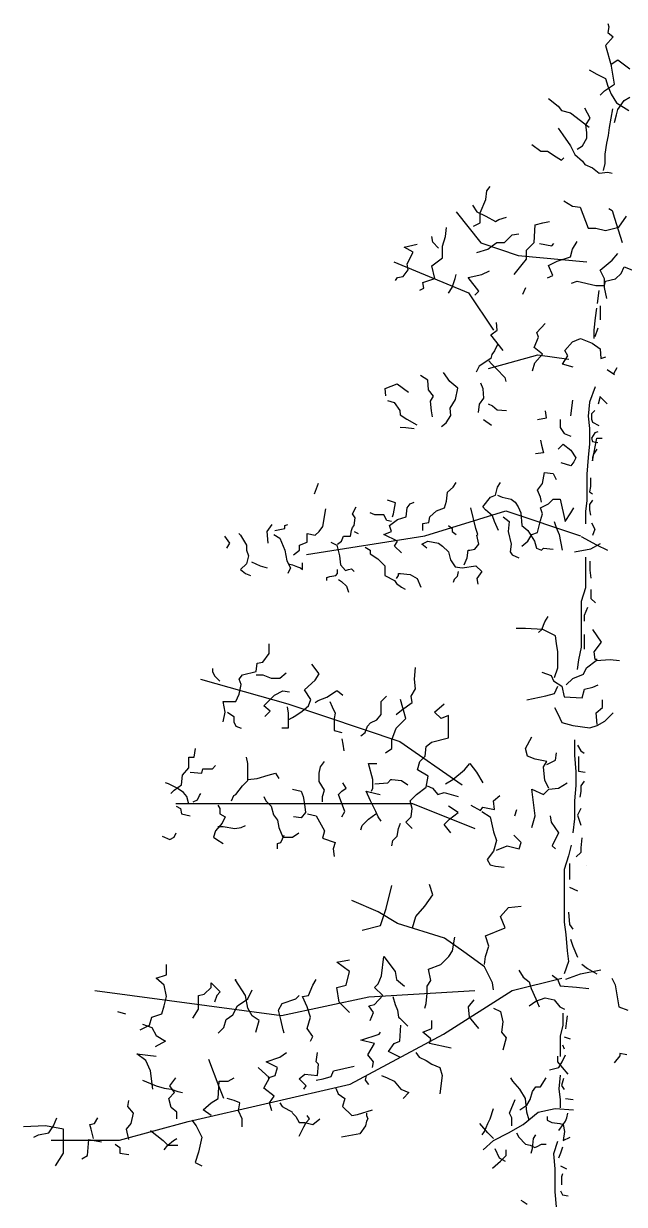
# Model space of a CAD drawing. Extents: x -1.49 to 2.26, y 0 to 6.92.
# Drawn here: x -1.371 to 0.357, y 3.519 to 6.918 of the extents above; entities that cross this region are included whole.
import ezdxf

# ---------------------------------------------------------------- set-up
doc = ezdxf.new("R2010")
doc.units = 0
doc.header["$MEASUREMENT"] = 0

msp = doc.modelspace()

# ---------------------------------------------------------------- linework, layer by layer
for p, q in [((0.3096, 6.9179), (0.3128, 6.9084)), ((0.3128, 6.9084), (0.3096, 6.8926)), ((0.3254, 6.8799), (0.3033, 6.8546)), ((0.3096, 6.8926), (0.3254, 6.8799)), ((0.3033, 6.8546), (0.3191, 6.7976)), ((0.3191, 6.8008), (0.3381, 6.8134)), ((0.3286, 6.7438), (0.3191, 6.8008)), ((0.3381, 6.8134), (0.3729, 6.7881)), ((0.2558, 6.7849), (0.278, 6.7723)), ((0.278, 6.7723), (0.3033, 6.7596)), ((0.3001, 6.7248), (0.3286, 6.7438)), ((0.3033, 6.7596), (0.3096, 6.7374)), ((0.3096, 6.7374), (0.3191, 6.7153)), ((0.1387, 6.7026), (0.1672, 6.6804)), ((0.2875, 6.7121), (0.3001, 6.7248)), ((0.3191, 6.7153), (0.3349, 6.6899)), ((0.3571, 6.6963), (0.3729, 6.7058)), ((0.1672, 6.6804), (0.1767, 6.6678)), ((0.1767, 6.6678), (0.202, 6.6614)), ((0.259, 6.6456), (0.2432, 6.6741)), ((0.3234, 6.6728), (0.3184, 6.6457)), ((0.3349, 6.6899), (0.3697, 6.6678)), ((0.3349, 6.6551), (0.3381, 6.6709)), ((0.3381, 6.6709), (0.3571, 6.6963)), ((0.202, 6.6614), (0.2558, 6.6202)), ((0.2463, 6.6266), (0.259, 6.6456)), ((0.3184, 6.6457), (0.3135, 6.6185)), ((0.3286, 6.6329), (0.3349, 6.6551)), ((0.1672, 6.6171), (0.1799, 6.5981)), ((0.1799, 6.5981), (0.202, 6.5664)), ((0.2495, 6.6044), (0.2463, 6.6266)), ((0.2495, 6.5886), (0.2495, 6.6044)), ((0.311, 6.5963), (0.3061, 6.5741)), ((0.3135, 6.6185), (0.311, 6.5963)), ((0.0913, 6.5696), (0.1166, 6.5506)), ((0.202, 6.5664), (0.2147, 6.5411)), ((0.221, 6.5569), (0.2368, 6.5664)), ((0.2368, 6.5664), (0.2495, 6.5886)), ((0.3061, 6.5741), (0.3012, 6.542)), ((0.1166, 6.5506), (0.1356, 6.5506)), ((0.1356, 6.5506), (0.1609, 6.5347)), ((0.1609, 6.5347), (0.1767, 6.5252)), ((0.1767, 6.5252), (0.183, 6.5316)), ((0.2147, 6.5411), (0.2368, 6.5221)), ((0.3012, 6.542), (0.3012, 6.5148)), ((0.2368, 6.5221), (0.2432, 6.5126)), ((0.2432, 6.5126), (0.2653, 6.5031)), ((0.2653, 6.5031), (0.2843, 6.4872)), ((0.3012, 6.5148), (0.2962, 6.495)), ((0.2843, 6.4872), (0.3096, 6.4904)), ((0.3096, 6.4904), (0.3223, 6.4872)), ((-0.0417, 6.4112), (-0.0385, 6.4366)), ((-0.0385, 6.4366), (-0.029, 6.4492)), ((-0.0796, 6.3954), (-0.067, 6.3764)), ((-0.0575, 6.3732), (-0.0417, 6.4112)), ((0.183, 6.4081), (0.2083, 6.3922)), ((0.2083, 6.3922), (0.2305, 6.3891)), ((-0.1272, 6.3761), (-0.0555, 6.2864)), ((-0.067, 6.3764), (-0.0417, 6.3637)), ((-0.0575, 6.3447), (-0.0575, 6.3732)), ((-0.0417, 6.3637), (-0.0132, 6.3479)), ((-0.0037, 6.3542), (0.0185, 6.3606)), ((0.2305, 6.3891), (0.2527, 6.3289)), ((0.3128, 6.3859), (0.3223, 6.3796)), ((0.3223, 6.3796), (0.3286, 6.3574)), ((0.3286, 6.3574), (0.3508, 6.2877)), ((0.3413, 6.3321), (0.3634, 6.3637)), ((-0.1575, 6.3055), (-0.1547, 6.3309)), ((-0.0765, 6.3352), (-0.0575, 6.3447)), ((-0.0132, 6.3479), (-0.0037, 6.3542)), ((0.0976, 6.2877), (0.1007, 6.3384)), ((0.1007, 6.3384), (0.1229, 6.3447)), ((0.1229, 6.3447), (0.1419, 6.3479)), ((0.2527, 6.3289), (0.2748, 6.3289)), ((0.2748, 6.3289), (0.3033, 6.3226)), ((0.3033, 6.3226), (0.3413, 6.3321)), ((-0.1942, 6.2885), (-0.197, 6.3055)), ((-0.166, 6.2772), (-0.1575, 6.3055)), ((0.0121, 6.2877), (0.0216, 6.2972)), ((0.0216, 6.2972), (0.0343, 6.3099)), ((0.0343, 6.3099), (0.0533, 6.3131)), ((0.2083, 6.2687), (0.221, 6.2909)), ((-0.2759, 6.2744), (-0.2393, 6.2829)), ((-0.2506, 6.2603), (-0.2759, 6.2744)), ((-0.2675, 6.2264), (-0.2506, 6.2603)), ((-0.1772, 6.2716), (-0.1942, 6.2885)), ((-0.166, 6.2434), (-0.166, 6.2772)), ((-0.067, 6.2592), (-0.0353, 6.2687)), ((-0.0555, 6.2864), (0.0521, 6.2506)), ((-0.0353, 6.2687), (-0.0227, 6.2782)), ((-0.0227, 6.2782), (-0.01, 6.2877)), ((-0.01, 6.2877), (0.0121, 6.2877)), ((0.0754, 6.2655), (0.0976, 6.2877)), ((0.0754, 6.2402), (0.0754, 6.2655)), ((0.1134, 6.2845), (0.1482, 6.2782)), ((0.1482, 6.2782), (0.1545, 6.2845)), ((0.202, 6.2465), (0.2083, 6.2687)), ((0.3223, 6.237), (0.3381, 6.256)), ((-0.3064, 6.2326), (-0.0913, 6.143)), ((-0.2647, 6.2095), (-0.2675, 6.2264)), ((-0.197, 6.2208), (-0.166, 6.2434)), ((-0.1885, 6.1841), (-0.197, 6.2208)), ((0.0406, 6.1959), (0.0628, 6.2244)), ((0.0521, 6.2506), (0.2492, 6.2326)), ((0.0628, 6.2244), (0.0754, 6.2402)), ((0.1387, 6.2212), (0.164, 6.2339)), ((0.1514, 6.1927), (0.1387, 6.2212)), ((0.164, 6.2339), (0.202, 6.2465)), ((0.2875, 6.2085), (0.3223, 6.237)), ((-0.3013, 6.1785), (-0.2957, 6.1869)), ((-0.2957, 6.1869), (-0.2788, 6.1898)), ((-0.2788, 6.1898), (-0.2647, 6.2095)), ((-0.1293, 6.1841), (-0.1265, 6.1954)), ((-0.0926, 6.1869), (-0.0532, 6.1954)), ((-0.0616, 6.1474), (-0.0926, 6.1869)), ((-0.0532, 6.1954), (-0.0306, 6.2067)), ((0.1356, 6.1864), (0.1514, 6.1927)), ((0.3001, 6.1832), (0.2875, 6.2085)), ((0.3318, 6.1832), (0.3476, 6.199)), ((0.3476, 6.199), (0.3571, 6.218)), ((0.3571, 6.218), (0.3887, 6.2054)), ((-0.2308, 6.1502), (-0.2195, 6.1559)), ((-0.2224, 6.1728), (-0.1885, 6.1841)), ((-0.2195, 6.1559), (-0.2224, 6.1728)), ((-0.149, 6.1418), (-0.1378, 6.1587)), ((-0.1378, 6.1587), (-0.1293, 6.1841)), ((0.0653, 6.139), (0.0737, 6.1587)), ((0.2052, 6.1705), (0.221, 6.1769)), ((0.221, 6.1769), (0.2748, 6.1642)), ((0.2748, 6.1642), (0.3001, 6.1642)), ((0.3001, 6.1579), (0.3001, 6.1832)), ((0.3001, 6.1642), (0.3033, 6.1769)), ((0.3065, 6.1262), (0.3001, 6.1579)), ((0.3033, 6.1769), (0.3318, 6.1832)), ((-0.0913, 6.143), (-0.0196, 6.0354)), ((-0.0729, 6.1361), (-0.0616, 6.1474)), ((0.2839, 6.1493), (0.279, 6.1123)), ((0.2771, 6.0991), (0.2731, 6.0712)), ((0.2872, 6.1055), (0.2872, 6.084)), ((-0.0084, 6.0357), (-0.0107, 6.0571)), ((0.1056, 6.0285), (0.1296, 6.0549)), ((0.2731, 6.0712), (0.2691, 6.0354)), ((0.2872, 6.084), (0.2872, 6.0655)), ((-0.0267, 6.0222), (-0.0084, 6.0357)), ((0.0083, 5.9772), (-0.0267, 6.0222)), ((0.1101, 6.0149), (0.1056, 6.0285)), ((0.2691, 6.0354), (0.2691, 6.0114)), ((0.2811, 6.0409), (0.2719, 6.0163)), ((-0.0076, 5.9941), (-0.0169, 5.976)), ((0.0976, 5.9852), (0.1101, 6.0149)), ((0.1213, 5.9661), (0.0976, 5.9852)), ((0.1864, 5.9768), (0.2079, 6.0018)), ((0.2079, 6.0018), (0.2314, 6.0118)), ((0.2314, 6.0118), (0.2649, 5.9982)), ((0.2649, 5.9982), (0.2872, 5.9816)), ((-0.0272, 5.954), (-0.0602, 5.9322)), ((-0.034, 5.9252), (0.1086, 5.9641)), ((-0.0239, 5.9655), (-0.0272, 5.954)), ((-0.0169, 5.976), (-0.0239, 5.9655)), ((0.0997, 5.9411), (0.1213, 5.9661)), ((0.1086, 5.9641), (0.1974, 5.9523)), ((0.1795, 5.9373), (0.1947, 5.962)), ((0.1947, 5.962), (0.1864, 5.9768)), ((0.2872, 5.9816), (0.2898, 5.9539)), ((0.2898, 5.9539), (0.3035, 5.9584)), ((-0.0602, 5.9322), (-0.0694, 5.9141)), ((-0.0332, 5.9474), (-0.0252, 5.9389)), ((-0.0252, 5.9389), (-0.0106, 5.9245)), ((-0.0106, 5.9245), (0.0134, 5.8991)), ((0.0933, 5.918), (0.0997, 5.9411)), ((0.2102, 5.9287), (0.1795, 5.9373)), ((0.3078, 5.922), (0.3286, 5.9078)), ((0.3273, 5.9103), (0.3365, 5.9284)), ((-0.2085, 5.891), (-0.2294, 5.9052)), ((-0.2059, 5.8634), (-0.2085, 5.891)), ((-0.1452, 5.8877), (-0.1629, 5.9134)), ((-0.1215, 5.8686), (-0.1452, 5.8877)), ((-0.0495, 5.867), (-0.0553, 5.8832)), ((0.0134, 5.8991), (0.0164, 5.8879)), ((-0.3311, 5.8675), (-0.2964, 5.8805)), ((-0.3288, 5.8461), (-0.3311, 5.8675)), ((-0.2964, 5.8805), (-0.2637, 5.8568)), ((-0.1924, 5.8451), (-0.2059, 5.8634)), ((-0.1288, 5.8355), (-0.1215, 5.8686)), ((-0.0469, 5.8394), (-0.0495, 5.867)), ((0.2731, 5.872), (0.2572, 5.8281)), ((-0.3244, 5.8325), (-0.3052, 5.827)), ((-0.3052, 5.827), (-0.2889, 5.8038)), ((-0.2005, 5.8308), (-0.1924, 5.8451)), ((-0.1979, 5.8031), (-0.2005, 5.8308)), ((-0.144, 5.8107), (-0.1288, 5.8355)), ((-0.0626, 5.7982), (-0.06, 5.8223)), ((-0.06, 5.8223), (-0.0469, 5.8394)), ((-0.0348, 5.8235), (-0.0219, 5.8178)), ((-0.0219, 5.8178), (-0.0087, 5.8058)), ((0.2035, 5.789), (0.2091, 5.8342)), ((0.2572, 5.8281), (0.2532, 5.7883)), ((0.2824, 5.8229), (0.2881, 5.8455)), ((0.2881, 5.8427), (0.3078, 5.8229)), ((-0.2889, 5.8038), (-0.2883, 5.7912)), ((-0.2883, 5.7912), (-0.2688, 5.7795)), ((-0.2688, 5.7795), (-0.2402, 5.7632)), ((-0.1946, 5.7856), (-0.1979, 5.8031)), ((-0.1559, 5.7685), (-0.1417, 5.7894)), ((-0.1417, 5.7894), (-0.144, 5.8107)), ((-0.0087, 5.8058), (0.0179, 5.8046)), ((0.1076, 5.7778), (0.133, 5.7834)), ((0.133, 5.7834), (0.1301, 5.8032)), ((0.2532, 5.7883), (0.2572, 5.7524)), ((0.2719, 5.8041), (0.2627, 5.7948)), ((0.2627, 5.7948), (0.2627, 5.7795)), ((0.2627, 5.7795), (0.2657, 5.7702)), ((-0.2879, 5.7559), (-0.2714, 5.7554)), ((-0.2714, 5.7554), (-0.2473, 5.7527)), ((-0.1692, 5.7577), (-0.1559, 5.7685)), ((-0.0254, 5.7608), (-0.0477, 5.7774)), ((0.1724, 5.7778), (0.1724, 5.7552)), ((0.1724, 5.7552), (0.1837, 5.7382)), ((0.2572, 5.7524), (0.2572, 5.7085)), ((0.2657, 5.7702), (0.2842, 5.761)), ((0.116, 5.7185), (0.1189, 5.7044)), ((0.1837, 5.7382), (0.2035, 5.7298)), ((0.2719, 5.7395), (0.2627, 5.7241)), ((0.2627, 5.7241), (0.2657, 5.7149)), ((0.2657, 5.6595), (0.278, 5.7241)), ((0.2657, 5.7149), (0.2811, 5.7118)), ((0.2811, 5.7426), (0.2719, 5.7395)), ((0.278, 5.7241), (0.2934, 5.7241)), ((0.1245, 5.6818), (0.1019, 5.679)), ((0.1189, 5.7044), (0.1245, 5.6818)), ((0.1668, 5.6931), (0.1809, 5.7072)), ((0.1809, 5.7072), (0.2035, 5.6903)), ((0.2035, 5.6903), (0.2176, 5.6677)), ((0.2572, 5.7085), (0.2532, 5.6687)), ((0.2688, 5.678), (0.2657, 5.6687)), ((0.278, 5.6933), (0.2688, 5.678)), ((0.2035, 5.6451), (0.1753, 5.6536)), ((0.2119, 5.6564), (0.2035, 5.6451)), ((0.2176, 5.6677), (0.2119, 5.6564)), ((0.2532, 5.6687), (0.2492, 5.6209)), ((0.2657, 5.6687), (0.2657, 5.6595)), ((0.1217, 5.5943), (0.1273, 5.6254)), ((0.1273, 5.6254), (0.1527, 5.6225)), ((0.1527, 5.6225), (0.1612, 5.6056)), ((0.2492, 5.6209), (0.2492, 5.585)), ((0.2596, 5.6103), (0.2596, 5.5857)), ((-0.5241, 5.5943), (-0.5354, 5.5633)), ((-0.1519, 5.5689), (-0.1349, 5.583)), ((-0.1349, 5.583), (-0.1265, 5.5971)), ((-0.0137, 5.5605), (-0.008, 5.583)), ((-0.008, 5.583), (0.0004, 5.5971)), ((0.1076, 5.5746), (0.1217, 5.5943)), ((0.2492, 5.585), (0.2492, 5.5451)), ((0.2596, 5.5857), (0.2565, 5.5703)), ((-0.3013, 5.5379), (-0.3239, 5.5464)), ((-0.1603, 5.5238), (-0.1547, 5.5435)), ((-0.1547, 5.5435), (-0.1519, 5.5689)), ((-0.0503, 5.5266), (-0.0278, 5.5548)), ((-0.0278, 5.5548), (-0.0137, 5.5605)), ((-0.008, 5.5605), (0.0061, 5.5548)), ((0.0061, 5.5548), (0.0314, 5.5492)), ((0.0314, 5.5492), (0.0427, 5.5407)), ((0.116, 5.5548), (0.1076, 5.5746)), ((0.1189, 5.5407), (0.116, 5.5548)), ((0.1386, 5.5351), (0.1527, 5.5492)), ((0.1527, 5.5492), (0.1724, 5.5492)), ((0.1724, 5.5492), (0.1865, 5.4843)), ((0.2492, 5.5451), (0.2452, 5.5133)), ((0.2565, 5.5703), (0.2657, 5.5642)), ((0.2657, 5.5457), (0.2565, 5.5334)), ((-0.51, 5.4702), (-0.5015, 5.521)), ((-0.4254, 5.5068), (-0.4141, 5.5266)), ((-0.3605, 5.504), (-0.3746, 5.5097)), ((-0.307, 5.5068), (-0.3013, 5.5379)), ((-0.2703, 5.4984), (-0.2675, 5.5238)), ((-0.2675, 5.5238), (-0.259, 5.5351)), ((-0.259, 5.5351), (-0.2477, 5.5407)), ((-0.2168, 5.4435), (0.0162, 5.5152)), ((-0.2026, 5.4984), (-0.1829, 5.5153)), ((-0.1829, 5.5153), (-0.1603, 5.5238)), ((-0.0701, 5.4645), (-0.0842, 5.5238)), ((-0.0419, 5.5181), (-0.0503, 5.5266)), ((-0.0221, 5.5012), (-0.0419, 5.5181)), ((0.0162, 5.5152), (0.2313, 5.4435)), ((0.0427, 5.5407), (0.0512, 5.5266)), ((0.0512, 5.5266), (0.0596, 5.5097)), ((0.0596, 5.5097), (0.0625, 5.473)), ((0.116, 5.5238), (0.1386, 5.5351)), ((0.1217, 5.5068), (0.116, 5.5238)), ((0.1865, 5.4843), (0.2035, 5.5097)), ((0.2035, 5.5097), (0.2119, 5.5238)), ((0.2452, 5.5133), (0.2452, 5.4774)), ((0.2565, 5.5334), (0.2565, 5.518)), ((0.2565, 5.518), (0.2596, 5.5026)), ((-0.6707, 5.4561), (-0.6566, 5.4758)), ((-0.62, 5.473), (-0.6115, 5.4758)), ((-0.62, 5.4645), (-0.62, 5.473)), ((-0.4169, 5.4956), (-0.4254, 5.5068)), ((-0.4254, 5.4673), (-0.4198, 5.473)), ((-0.4198, 5.473), (-0.4169, 5.4956)), ((-0.3493, 5.504), (-0.3605, 5.504)), ((-0.3352, 5.504), (-0.3493, 5.504)), ((-0.3267, 5.4871), (-0.3352, 5.504)), ((-0.3126, 5.4843), (-0.3267, 5.4871)), ((-0.3182, 5.473), (-0.2957, 5.4899)), ((-0.3126, 5.4561), (-0.3182, 5.473)), ((-0.3098, 5.4984), (-0.307, 5.5068)), ((-0.2957, 5.4899), (-0.2703, 5.4984)), ((-0.2224, 5.4786), (-0.2054, 5.4815)), ((-0.2224, 5.4589), (-0.2224, 5.4786)), ((-0.2054, 5.4815), (-0.2026, 5.4984)), ((-0.149, 5.473), (-0.1378, 5.4645)), ((-0.0165, 5.4843), (-0.0221, 5.5012)), ((-0.0052, 5.4589), (-0.0165, 5.4843)), ((0.0089, 5.4984), (0.0258, 5.4843)), ((0.0258, 5.4843), (0.023, 5.4561)), ((0.0625, 5.473), (0.0794, 5.4589)), ((0.1076, 5.4532), (0.116, 5.4871)), ((0.116, 5.4871), (0.1217, 5.5068)), ((0.1555, 5.4843), (0.1612, 5.4673)), ((0.2627, 5.4811), (0.2719, 5.4627)), ((-0.7779, 5.4222), (-0.792, 5.4419)), ((-0.7525, 5.4504), (-0.7469, 5.4448)), ((-0.7469, 5.4448), (-0.7384, 5.4307)), ((-0.6679, 5.4222), (-0.6707, 5.4561)), ((-0.651, 5.4476), (-0.6341, 5.4363)), ((-0.6482, 5.4589), (-0.62, 5.4645)), ((-0.5573, 5.3897), (-0.2168, 5.4435)), ((-0.5551, 5.425), (-0.5551, 5.4504)), ((-0.5551, 5.4504), (-0.5326, 5.4448)), ((-0.5326, 5.4448), (-0.5213, 5.4561)), ((-0.5213, 5.4561), (-0.51, 5.4702)), ((-0.4564, 5.4278), (-0.4508, 5.4419)), ((-0.4508, 5.4419), (-0.4451, 5.4419)), ((-0.4451, 5.4419), (-0.431, 5.4419)), ((-0.431, 5.4419), (-0.4282, 5.4589)), ((-0.4282, 5.4589), (-0.4254, 5.4673)), ((-0.4198, 5.4561), (-0.4085, 5.4504)), ((-0.3352, 5.4476), (-0.3126, 5.4561)), ((-0.2957, 5.4278), (-0.3352, 5.4476)), ((-0.1378, 5.4645), (-0.1378, 5.4561)), ((-0.1378, 5.4561), (-0.1265, 5.4476)), ((-0.0644, 5.4476), (-0.0701, 5.4645)), ((-0.0673, 5.4448), (-0.0644, 5.4476)), ((-0.0616, 5.4194), (-0.0673, 5.4448)), ((0.023, 5.4561), (0.0314, 5.4194)), ((0.0794, 5.4589), (0.0991, 5.4278)), ((0.0794, 5.4278), (0.0907, 5.4476)), ((0.0907, 5.4476), (0.1076, 5.4532)), ((0.1612, 5.4673), (0.1696, 5.4476)), ((0.1696, 5.4476), (0.1781, 5.4024)), ((0.2333, 5.4415), (0.2771, 5.4176)), ((0.2719, 5.4627), (0.2657, 5.4442)), ((-0.7864, 5.4081), (-0.7779, 5.4222)), ((-0.7384, 5.4307), (-0.73, 5.4165)), ((-0.73, 5.4165), (-0.73, 5.4024)), ((-0.6341, 5.4363), (-0.62, 5.4024)), ((-0.5777, 5.4165), (-0.5551, 5.425)), ((-0.5777, 5.4024), (-0.5777, 5.4165)), ((-0.4874, 5.425), (-0.4705, 5.4165)), ((-0.4705, 5.4165), (-0.4621, 5.3855)), ((-0.4677, 5.4194), (-0.4564, 5.4278)), ((-0.4677, 5.4194), (-0.4677, 5.4194)), ((-0.3887, 5.4109), (-0.3746, 5.4024)), ((-0.3041, 5.4137), (-0.2957, 5.4278)), ((-0.2844, 5.394), (-0.3041, 5.4137)), ((-0.2252, 5.4194), (-0.2083, 5.4278)), ((-0.2111, 5.4081), (-0.2252, 5.4194)), ((-0.2083, 5.4278), (-0.1772, 5.4222)), ((-0.1772, 5.4222), (-0.166, 5.4137)), ((-0.166, 5.4137), (-0.149, 5.3968)), ((-0.087, 5.4024), (-0.0729, 5.4053)), ((-0.0729, 5.4053), (-0.0616, 5.4194)), ((0.0314, 5.4194), (0.0286, 5.3968)), ((0.0625, 5.4137), (0.0794, 5.4278)), ((0.0991, 5.4278), (0.1048, 5.4081)), ((0.1048, 5.4081), (0.1189, 5.4024)), ((0.1189, 5.4024), (0.1245, 5.4081)), ((0.1245, 5.4081), (0.1527, 5.4053)), ((0.2134, 5.3977), (0.2611, 5.4056)), ((0.2611, 5.4056), (0.289, 5.4216)), ((0.2771, 5.4176), (0.3089, 5.4017)), ((-0.73, 5.4024), (-0.7243, 5.3855)), ((-0.7243, 5.3855), (-0.73, 5.3629)), ((-0.62, 5.4024), (-0.6143, 5.3714)), ((-0.6143, 5.3714), (-0.6031, 5.3516)), ((-0.5946, 5.3883), (-0.5777, 5.4024)), ((-0.4621, 5.3855), (-0.4592, 5.3601)), ((-0.3746, 5.4024), (-0.3746, 5.3911)), ((-0.3746, 5.3911), (-0.3521, 5.377)), ((-0.3521, 5.377), (-0.3323, 5.3573)), ((-0.149, 5.3968), (-0.1434, 5.3742)), ((-0.1434, 5.3742), (-0.1293, 5.3545)), ((-0.1039, 5.3601), (-0.0955, 5.3799)), ((-0.0955, 5.3799), (-0.0926, 5.4024)), ((-0.0926, 5.4024), (-0.087, 5.4024)), ((0.0286, 5.3968), (0.0343, 5.3883)), ((0.0343, 5.3883), (0.054, 5.3799)), ((0.2452, 5.3817), (0.2452, 5.3379)), ((-0.73, 5.3629), (-0.7469, 5.346)), ((-0.7469, 5.346), (-0.7328, 5.3347)), ((-0.7159, 5.3686), (-0.6905, 5.3573)), ((-0.6905, 5.3573), (-0.6707, 5.3516)), ((-0.6031, 5.3516), (-0.6115, 5.3347)), ((-0.6087, 5.3629), (-0.5974, 5.3601)), ((-0.5974, 5.3601), (-0.5833, 5.3545)), ((-0.5833, 5.3545), (-0.5749, 5.3516)), ((-0.5749, 5.3516), (-0.5692, 5.346)), ((-0.5692, 5.3629), (-0.5692, 5.3658)), ((-0.5692, 5.346), (-0.5692, 5.3629)), ((-0.4677, 5.3347), (-0.4677, 5.346)), ((-0.4592, 5.3601), (-0.4451, 5.3432)), ((-0.4451, 5.3432), (-0.4367, 5.346)), ((-0.4367, 5.346), (-0.4282, 5.3488)), ((-0.4282, 5.3488), (-0.4198, 5.3404)), ((-0.3323, 5.3573), (-0.3323, 5.3291)), ((-0.1293, 5.3545), (-0.1096, 5.3516)), ((-0.1208, 5.3404), (-0.1237, 5.3262)), ((-0.1096, 5.3516), (-0.0701, 5.3573)), ((-0.0701, 5.3573), (-0.0532, 5.3404)), ((-0.0532, 5.3404), (-0.0673, 5.3206)), ((0.2452, 5.3379), (0.2452, 5.2941)), ((0.2579, 5.3703), (0.2579, 5.3443)), ((0.2579, 5.3443), (0.2612, 5.3216)), ((-0.7328, 5.3347), (-0.7187, 5.3291)), ((-0.4987, 5.3234), (-0.4903, 5.3262)), ((-0.4987, 5.315), (-0.4987, 5.3234)), ((-0.4903, 5.3262), (-0.4733, 5.3291)), ((-0.4733, 5.3291), (-0.4677, 5.3347)), ((-0.4649, 5.3178), (-0.4564, 5.3121)), ((-0.4564, 5.3121), (-0.4423, 5.298)), ((-0.3323, 5.3291), (-0.3041, 5.315)), ((-0.3041, 5.315), (-0.2985, 5.3065)), ((-0.2985, 5.3206), (-0.2929, 5.3291)), ((-0.2985, 5.3065), (-0.2844, 5.2952)), ((-0.2929, 5.3291), (-0.2929, 5.3347)), ((-0.2929, 5.3347), (-0.2872, 5.3347)), ((-0.2872, 5.3347), (-0.259, 5.3319)), ((-0.259, 5.3319), (-0.2393, 5.3206)), ((-0.2393, 5.3206), (-0.228, 5.2952)), ((-0.1321, 5.3178), (-0.1349, 5.3093)), ((-0.1237, 5.3262), (-0.1321, 5.3178)), ((-0.0673, 5.3206), (-0.0644, 5.3037)), ((-0.4423, 5.298), (-0.4367, 5.2811)), ((-0.2844, 5.2952), (-0.2731, 5.2896)), ((0.2452, 5.2941), (0.2333, 5.2542)), ((0.2612, 5.2891), (0.2612, 5.2631)), ((0.2333, 5.2542), (0.2333, 5.2143)), ((0.2514, 5.2371), (0.2417, 5.2144)), ((0.2612, 5.2631), (0.2742, 5.2501)), ((0.1285, 5.1953), (0.1378, 5.2107)), ((0.2333, 5.2143), (0.2333, 5.1625)), ((0.2417, 5.2144), (0.2417, 5.1981)), ((0.0609, 5.1769), (0.0455, 5.1769)), ((0.0732, 5.1769), (0.0609, 5.1769)), ((0.1224, 5.1738), (0.0732, 5.1769)), ((0.1101, 5.1646), (0.1193, 5.1738)), ((0.1193, 5.1738), (0.1285, 5.1953)), ((0.1593, 5.1553), (0.1224, 5.1738)), ((0.2915, 5.1369), (0.2669, 5.1738)), ((0.1624, 5.1338), (0.1593, 5.1553)), ((0.1654, 5.1092), (0.1624, 5.1338)), ((0.2333, 5.1625), (0.2333, 5.1227)), ((0.2417, 5.1592), (0.2417, 5.1397)), ((0.2417, 5.1397), (0.2417, 5.1169)), ((0.2699, 5.1092), (0.2915, 5.1369)), ((-0.6835, 5.0801), (-0.6651, 5.1047)), ((-0.6651, 5.1047), (-0.6651, 5.1324)), ((0.1654, 5.0631), (0.1654, 5.1092)), ((0.2333, 5.1227), (0.2253, 5.0868)), ((0.273, 5.0877), (0.2699, 5.1092)), ((-0.7019, 5.0524), (-0.6989, 5.077)), ((-0.6989, 5.077), (-0.6835, 5.0801)), ((-0.5206, 5.0463), (-0.5421, 5.0739)), ((0.2253, 5.0868), (0.2213, 5.0589)), ((0.2484, 5.0631), (0.2761, 5.0846)), ((0.2792, 5.0877), (0.273, 5.0877)), ((0.2761, 5.0846), (0.3161, 5.0877)), ((0.3161, 5.0877), (0.3437, 5.0846)), ((-0.862, 5.031), (-0.6111, 4.9593)), ((-0.828, 5.0616), (-0.828, 5.0524)), ((-0.828, 5.0524), (-0.8218, 5.0401)), ((-0.8218, 5.0401), (-0.8065, 5.0247)), ((-0.7511, 5.0309), (-0.7419, 5.0432)), ((-0.7419, 5.0432), (-0.7019, 5.0524)), ((-0.7019, 5.0432), (-0.6835, 5.0432)), ((-0.6835, 5.0432), (-0.6589, 5.034)), ((-0.6589, 5.034), (-0.6343, 5.034)), ((-0.6343, 5.034), (-0.6159, 5.0493)), ((-0.5329, 5.0278), (-0.5206, 5.0463)), ((-0.247, 5.0309), (-0.2439, 5.0647)), ((0.1193, 5.0508), (0.147, 5.0415)), ((0.147, 5.0415), (0.1531, 5.0262)), ((0.1562, 5.0354), (0.1654, 5.0631)), ((0.19, 5.0139), (0.2085, 5.0323)), ((0.2085, 5.0323), (0.2392, 5.0446)), ((0.2392, 5.0446), (0.2484, 5.0631)), ((-0.745, 5.0155), (-0.7511, 5.0309)), ((-0.7511, 4.9878), (-0.745, 5.0155)), ((-0.6497, 4.9847), (-0.6251, 4.997)), ((-0.6251, 4.997), (-0.6067, 4.994)), ((-0.5636, 5.0001), (-0.5329, 5.0278)), ((-0.5452, 4.9724), (-0.5636, 5.0001)), ((-0.4991, 4.9786), (-0.4714, 4.997)), ((-0.4714, 4.997), (-0.4683, 4.997)), ((-0.4683, 4.997), (-0.453, 4.9847)), ((-0.2562, 4.9817), (-0.2439, 5.0032)), ((-0.2439, 5.0032), (-0.247, 5.0309)), ((0.1531, 5.0262), (0.1777, 5.0108)), ((0.1562, 4.9892), (0.1654, 5.0108)), ((0.1777, 5.0108), (0.1839, 4.98)), ((0.2361, 4.9769), (0.2423, 5.0016)), ((0.2423, 5.0016), (0.2669, 5.0077)), ((0.2669, 5.0077), (0.2822, 5.0139)), ((-0.7911, 4.9355), (-0.7972, 4.9663)), ((-0.7972, 4.9663), (-0.7604, 4.9663)), ((-0.7604, 4.9663), (-0.7511, 4.9878)), ((-0.6804, 4.954), (-0.662, 4.9724)), ((-0.662, 4.9724), (-0.6497, 4.9847)), ((-0.5513, 4.954), (-0.5452, 4.9724)), ((-0.5329, 4.9632), (-0.5237, 4.9694)), ((-0.5237, 4.9694), (-0.4991, 4.9786)), ((-0.4898, 4.9663), (-0.4837, 4.9509)), ((-0.3423, 4.9663), (-0.3269, 4.9817)), ((-0.3423, 4.9294), (-0.3423, 4.9663)), ((-0.2716, 4.9171), (-0.287, 4.9724)), ((-0.2839, 4.9417), (-0.2531, 4.9632)), ((-0.2531, 4.9632), (-0.2562, 4.9817)), ((0.0763, 4.9708), (0.1316, 4.9831)), ((0.1316, 4.9831), (0.1562, 4.9892)), ((0.1839, 4.98), (0.2361, 4.9769)), ((0.2945, 4.9493), (0.2945, 4.9708)), ((-0.7972, 4.9078), (-0.7911, 4.9355)), ((-0.7849, 4.9355), (-0.7665, 4.9232)), ((-0.662, 4.9386), (-0.6804, 4.954)), ((-0.6774, 4.9232), (-0.662, 4.9386)), ((-0.6128, 4.9509), (-0.6097, 4.9325)), ((-0.6111, 4.9593), (-0.2885, 4.8517)), ((-0.6097, 4.9325), (-0.6097, 4.914)), ((-0.5882, 4.9263), (-0.5698, 4.9386)), ((-0.5698, 4.9386), (-0.5513, 4.954)), ((-0.4837, 4.9509), (-0.4745, 4.9325)), ((-0.4745, 4.9325), (-0.4775, 4.9171)), ((-0.3546, 4.914), (-0.3423, 4.9294)), ((-0.2993, 4.9294), (-0.2839, 4.9417)), ((-0.1886, 4.9355), (-0.1609, 4.9601)), ((-0.1701, 4.9171), (-0.1886, 4.9355)), ((0.1562, 4.9493), (0.1654, 4.9308)), ((0.1654, 4.9308), (0.1777, 4.9062)), ((0.2761, 4.9339), (0.2945, 4.9493)), ((0.2792, 4.9001), (0.2761, 4.9339)), ((0.3007, 4.9093), (0.3253, 4.9339)), ((-0.7665, 4.9232), (-0.7665, 4.9078)), ((-0.7665, 4.9078), (-0.7604, 4.8955)), ((-0.7604, 4.8955), (-0.745, 4.8894)), ((-0.6097, 4.914), (-0.5974, 4.9202)), ((-0.6097, 4.914), (-0.6097, 4.8894)), ((-0.5974, 4.9202), (-0.5882, 4.9263)), ((-0.4775, 4.9171), (-0.4775, 4.8955)), ((-0.4775, 4.8955), (-0.4775, 4.8832)), ((-0.3884, 4.8771), (-0.3823, 4.8955)), ((-0.3823, 4.8955), (-0.373, 4.9048)), ((-0.373, 4.9048), (-0.3546, 4.914)), ((-0.2993, 4.8894), (-0.2716, 4.9171)), ((-0.1486, 4.9263), (-0.1701, 4.9171)), ((-0.1486, 4.8617), (-0.1486, 4.9263)), ((0.1777, 4.9062), (0.2085, 4.897)), ((0.2085, 4.897), (0.2577, 4.8908)), ((0.2577, 4.8908), (0.2792, 4.897)), ((0.2792, 4.897), (0.3007, 4.9093)), ((-0.6097, 4.8894), (-0.6282, 4.8894)), ((-0.4775, 4.8832), (-0.456, 4.8771)), ((-0.4007, 4.8679), (-0.3884, 4.8771)), ((-0.3116, 4.8556), (-0.2993, 4.8894)), ((-0.1978, 4.8494), (-0.1486, 4.8617)), ((0.0727, 4.831), (0.0911, 4.8648)), ((-0.8802, 4.8063), (-0.8772, 4.831)), ((-0.456, 4.8586), (-0.453, 4.8433)), ((-0.453, 4.8433), (-0.4499, 4.8248)), ((-0.33, 4.8187), (-0.3116, 4.831)), ((-0.3116, 4.831), (-0.3116, 4.8556)), ((-0.2885, 4.8517), (-0.1092, 4.7261)), ((-0.2163, 4.8094), (-0.2132, 4.8371)), ((-0.2132, 4.8371), (-0.1978, 4.8494)), ((0.0788, 4.8094), (0.0727, 4.831)), ((0.2134, 4.8556), (0.2134, 4.8118)), ((0.2222, 4.8407), (0.232, 4.8245)), ((-0.8956, 4.7756), (-0.8956, 4.8063)), ((-0.8956, 4.8063), (-0.8802, 4.8063)), ((-0.7265, 4.7879), (-0.7296, 4.8063)), ((-0.5175, 4.7787), (-0.5052, 4.794)), ((-0.2378, 4.7694), (-0.2316, 4.794)), ((-0.2316, 4.794), (-0.2163, 4.8094)), ((0.1004, 4.8002), (0.0788, 4.8094)), ((0.1342, 4.794), (0.1004, 4.8002)), ((0.125, 4.7787), (0.1342, 4.794)), ((0.1342, 4.7848), (0.1588, 4.7971)), ((0.1588, 4.7971), (0.1618, 4.8187)), ((0.2134, 4.8118), (0.2173, 4.764)), ((0.2255, 4.8083), (0.2255, 4.792)), ((0.232, 4.8245), (0.2417, 4.818)), ((-0.9141, 4.7541), (-0.8956, 4.7756)), ((-0.8925, 4.7633), (-0.8587, 4.7602)), ((-0.8587, 4.7602), (-0.8556, 4.7725)), ((-0.8556, 4.7725), (-0.828, 4.7725)), ((-0.828, 4.7725), (-0.8188, 4.7817)), ((-0.7265, 4.7387), (-0.7265, 4.7879)), ((-0.6681, 4.7541), (-0.6466, 4.7602)), ((-0.6466, 4.7602), (-0.6374, 4.7448)), ((-0.5206, 4.7602), (-0.5175, 4.7787)), ((-0.5206, 4.7356), (-0.5206, 4.7602)), ((-0.3669, 4.7418), (-0.3792, 4.7879)), ((-0.3792, 4.7879), (-0.3546, 4.7879)), ((-0.207, 4.751), (-0.2378, 4.7694)), ((-0.1363, 4.7418), (-0.1025, 4.7694)), ((-0.1025, 4.7694), (-0.0872, 4.7879)), ((-0.0872, 4.7879), (-0.0687, 4.7633)), ((-0.0687, 4.7633), (-0.0503, 4.7325)), ((0.128, 4.7387), (0.125, 4.7787)), ((0.2173, 4.764), (0.2173, 4.7241)), ((0.2255, 4.792), (0.2255, 4.766)), ((0.2255, 4.766), (0.2449, 4.7628)), ((-0.954, 4.7295), (-0.9632, 4.7325)), ((-0.9294, 4.7172), (-0.954, 4.7295)), ((-0.9386, 4.711), (-0.9171, 4.7264)), ((-0.9171, 4.7264), (-0.9141, 4.7541)), ((-0.7419, 4.7233), (-0.7265, 4.7387)), ((-0.7265, 4.7418), (-0.6989, 4.7448)), ((-0.6989, 4.7448), (-0.6681, 4.7541)), ((-0.5052, 4.711), (-0.5206, 4.7356)), ((-0.4437, 4.7172), (-0.453, 4.7325)), ((-0.3669, 4.7172), (-0.3669, 4.7418)), ((-0.3607, 4.7295), (-0.3238, 4.7325)), ((-0.3238, 4.7325), (-0.3146, 4.7418)), ((-0.3146, 4.7418), (-0.3116, 4.7418)), ((-0.3116, 4.7418), (-0.2839, 4.7387)), ((-0.2839, 4.7387), (-0.2654, 4.7264)), ((-0.2132, 4.7202), (-0.207, 4.751)), ((-0.1579, 4.7295), (-0.1363, 4.7418)), ((0.1403, 4.7172), (0.128, 4.7387)), ((0.168, 4.7172), (0.1926, 4.7325)), ((0.2417, 4.7368), (0.232, 4.7238)), ((-0.9479, 4.7018), (-0.9386, 4.711)), ((-0.911, 4.7048), (-0.9294, 4.7172)), ((-0.9018, 4.6925), (-0.911, 4.7048)), ((-0.8956, 4.671), (-0.9018, 4.6925)), ((-0.871, 4.6833), (-0.8649, 4.6956)), ((-0.8649, 4.6956), (-0.8618, 4.7018)), ((-0.7727, 4.6802), (-0.7665, 4.6956)), ((-0.7665, 4.6956), (-0.7604, 4.6987)), ((-0.7604, 4.6987), (-0.7511, 4.711)), ((-0.7511, 4.711), (-0.7419, 4.7233)), ((-0.6804, 4.6925), (-0.6743, 4.6802)), ((-0.5974, 4.7141), (-0.5728, 4.7079)), ((-0.5728, 4.7079), (-0.5667, 4.6925)), ((-0.5667, 4.6925), (-0.5636, 4.671)), ((-0.5114, 4.6925), (-0.5052, 4.711)), ((-0.5114, 4.6772), (-0.5114, 4.6925)), ((-0.4653, 4.6987), (-0.456, 4.7079)), ((-0.4468, 4.6495), (-0.4653, 4.6987)), ((-0.456, 4.7079), (-0.4437, 4.7172)), ((-0.373, 4.6802), (-0.3853, 4.7079)), ((-0.3853, 4.7079), (-0.3577, 4.7018)), ((-0.37, 4.7079), (-0.3669, 4.7172)), ((-0.3577, 4.7018), (-0.3454, 4.6987)), ((-0.2593, 4.6802), (-0.2409, 4.6987)), ((-0.2409, 4.6987), (-0.2132, 4.7202)), ((-0.2101, 4.7233), (-0.1947, 4.7172)), ((-0.1947, 4.7172), (-0.1794, 4.6987)), ((-0.1794, 4.6987), (-0.1609, 4.7048)), ((-0.1609, 4.7048), (-0.121, 4.6925)), ((-0.0195, 4.6802), (-0.0011, 4.6956)), ((0.1004, 4.6372), (0.0911, 4.7141)), ((0.0911, 4.7141), (0.125, 4.6987)), ((0.125, 4.6987), (0.1403, 4.7141)), ((0.1403, 4.7141), (0.168, 4.7172)), ((0.2173, 4.7241), (0.2134, 4.6803)), ((0.232, 4.7075), (0.2287, 4.6913)), ((0.232, 4.7238), (0.232, 4.7075)), ((-0.9337, 4.6723), (-0.6111, 4.6723)), ((-0.9325, 4.6649), (-0.9202, 4.6587)), ((-0.9202, 4.6587), (-0.9171, 4.6433)), ((-0.8833, 4.6772), (-0.871, 4.6833)), ((-0.8126, 4.6679), (-0.8065, 4.6587)), ((-0.8065, 4.6587), (-0.8065, 4.6433)), ((-0.6743, 4.6802), (-0.6589, 4.6649)), ((-0.6589, 4.6649), (-0.6528, 4.6403)), ((-0.6111, 4.6723), (-0.2526, 4.6723)), ((-0.5636, 4.671), (-0.5605, 4.6464)), ((-0.3577, 4.6495), (-0.373, 4.6802)), ((-0.2531, 4.6587), (-0.2593, 4.6802)), ((-0.2562, 4.6341), (-0.2531, 4.6587)), ((-0.2526, 4.6723), (-0.0734, 4.6006)), ((-0.121, 4.6464), (-0.1486, 4.6649)), ((-0.0841, 4.6679), (-0.0564, 4.6526)), ((-0.0564, 4.6526), (-0.0503, 4.6618)), ((-0.0503, 4.6618), (-0.0164, 4.6556)), ((-0.0164, 4.6556), (-0.0195, 4.6802)), ((0.2134, 4.6803), (0.2134, 4.6285)), ((0.232, 4.6588), (0.2222, 4.6393)), ((-0.9171, 4.6433), (-0.8925, 4.6372)), ((-0.8065, 4.6433), (-0.7911, 4.6341)), ((-0.7911, 4.6341), (-0.8003, 4.6157)), ((-0.6528, 4.6403), (-0.6405, 4.6249)), ((-0.6405, 4.6249), (-0.6374, 4.6033)), ((-0.5728, 4.631), (-0.5944, 4.6341)), ((-0.5605, 4.6464), (-0.5728, 4.631)), ((-0.5544, 4.6433), (-0.5298, 4.6372)), ((-0.5298, 4.6372), (-0.5052, 4.5941)), ((-0.456, 4.6341), (-0.4468, 4.6495)), ((-0.3976, 4.6095), (-0.3792, 4.628)), ((-0.3792, 4.628), (-0.3577, 4.6433)), ((-0.3515, 4.6341), (-0.3577, 4.6495)), ((-0.3423, 4.6218), (-0.3515, 4.6341)), ((-0.2716, 4.6187), (-0.2562, 4.6341)), ((-0.1609, 4.6126), (-0.1456, 4.628)), ((-0.1456, 4.628), (-0.121, 4.6464)), ((-0.0533, 4.6495), (-0.0287, 4.6341)), ((-0.0287, 4.6341), (-0.0195, 4.591)), ((0.042, 4.6372), (0.0481, 4.6556)), ((0.0911, 4.6033), (0.1004, 4.6372)), ((0.1434, 4.6372), (0.1465, 4.6187)), ((0.2134, 4.6285), (0.2094, 4.5886)), ((0.2222, 4.6393), (0.232, 4.6101)), ((-0.8188, 4.5941), (-0.8249, 4.5757)), ((-0.8003, 4.6157), (-0.8188, 4.5941)), ((-0.8126, 4.6064), (-0.7972, 4.6064)), ((-0.7972, 4.6064), (-0.7634, 4.6003)), ((-0.7634, 4.6003), (-0.745, 4.6033)), ((-0.745, 4.6033), (-0.7327, 4.6095)), ((-0.6374, 4.6033), (-0.6251, 4.5757)), ((-0.5052, 4.5941), (-0.5114, 4.5726)), ((-0.4007, 4.5972), (-0.3976, 4.6095)), ((-0.2962, 4.5787), (-0.2931, 4.6003)), ((-0.2931, 4.6003), (-0.287, 4.6157)), ((-0.2531, 4.6003), (-0.2716, 4.6187)), ((-0.1425, 4.588), (-0.1609, 4.6126)), ((-0.0195, 4.591), (-0.0103, 4.5664)), ((0.1465, 4.6187), (0.168, 4.588)), ((-0.9725, 4.5787), (-0.9509, 4.5695)), ((-0.9509, 4.5695), (-0.9386, 4.5757)), ((-0.9386, 4.5757), (-0.9325, 4.588)), ((-0.8249, 4.5757), (-0.8157, 4.5695)), ((-0.8157, 4.5695), (-0.7972, 4.5572)), ((-0.6405, 4.5572), (-0.6312, 4.5603)), ((-0.6405, 4.5418), (-0.6405, 4.5572)), ((-0.6312, 4.5603), (-0.622, 4.5818)), ((-0.6251, 4.5757), (-0.5974, 4.5757)), ((-0.5974, 4.5757), (-0.579, 4.588)), ((-0.5114, 4.5726), (-0.4745, 4.5603)), ((-0.4745, 4.5603), (-0.4806, 4.5418)), ((-0.3116, 4.5511), (-0.3085, 4.5664)), ((-0.3085, 4.5664), (-0.2962, 4.5787)), ((-0.0103, 4.5664), (-0.0195, 4.5357)), ((0.0604, 4.5603), (0.0389, 4.5818)), ((0.0543, 4.5418), (0.0604, 4.5603)), ((0.168, 4.588), (0.1495, 4.5511)), ((0.2352, 4.5743), (0.232, 4.5451)), ((-0.4806, 4.5418), (-0.4775, 4.5203)), ((-0.0195, 4.5357), (-0.038, 4.5111)), ((-0.0103, 4.5388), (0.0204, 4.5511)), ((0.0204, 4.5511), (0.0543, 4.5418)), ((0.1495, 4.5511), (0.1588, 4.5418)), ((0.1962, 4.5218), (0.1845, 4.4828)), ((0.204, 4.553), (0.1962, 4.5218)), ((0.232, 4.5321), (0.219, 4.5191)), ((0.232, 4.5451), (0.232, 4.5321)), ((-0.038, 4.5111), (-0.0287, 4.4957)), ((-0.0287, 4.4957), (-0.0134, 4.4926)), ((-0.0134, 4.4926), (0.0112, 4.4895)), ((0.1995, 4.4996), (0.1995, 4.4671)), ((0.2492, 4.493), (0.2492, 4.493)), ((0.1845, 4.4828), (0.1845, 4.4438)), ((0.1995, 4.4671), (0.1995, 4.4541)), ((-0.3284, 4.3705), (-0.3119, 4.4363)), ((-0.1935, 4.41), (-0.2033, 4.4396)), ((0.1845, 4.4438), (0.1845, 4.4088)), ((0.1995, 4.4314), (0.2222, 4.4216)), ((-0.3514, 4.3606), (-0.4271, 4.3935)), ((-0.2165, 4.377), (-0.1935, 4.41)), ((0.1845, 4.4088), (0.1845, 4.3659)), ((-0.2955, 4.3277), (-0.3514, 4.3606)), ((-0.3448, 4.3211), (-0.3284, 4.3705)), ((-0.2428, 4.3474), (-0.2165, 4.377)), ((0.0006, 4.3474), (0.0237, 4.3737)), ((0.0237, 4.3737), (0.0599, 4.377)), ((0.1845, 4.3659), (0.1845, 4.3308)), ((0.1962, 4.3599), (0.1995, 4.3241)), ((-0.3975, 4.3079), (-0.3448, 4.3211)), ((-0.1606, 4.2849), (-0.2955, 4.3277)), ((-0.2527, 4.3145), (-0.2428, 4.3474)), ((0.0138, 4.3145), (0.0006, 4.3474)), ((0.1845, 4.3308), (0.1884, 4.2957)), ((0.1995, 4.3241), (0.2092, 4.3111)), ((-0.1046, 4.2453), (-0.1606, 4.2849)), ((-0.1375, 4.2486), (-0.131, 4.2881)), ((-0.0421, 4.2914), (0.0138, 4.3145)), ((-0.0323, 4.2618), (-0.0421, 4.2914)), ((0.1884, 4.2957), (0.1923, 4.2489)), ((-0.0421, 4.2322), (-0.0323, 4.2618)), ((0.2027, 4.2819), (0.2092, 4.2624)), ((0.2092, 4.2624), (0.2222, 4.2299)), ((-0.4698, 4.2157), (-0.4336, 4.2223)), ((-0.4336, 4.1894), (-0.4698, 4.2157)), ((-0.3415, 4.1762), (-0.3349, 4.2322)), ((-0.3349, 4.2322), (-0.302, 4.1894)), ((-0.1704, 4.2091), (-0.1474, 4.2322)), ((-0.1474, 4.2322), (-0.1375, 4.2486)), ((-0.0454, 4.2025), (-0.1046, 4.2453)), ((-0.0454, 4.2091), (-0.0421, 4.2322)), ((0.1962, 4.2177), (0.1845, 4.1826)), ((0.1923, 4.2489), (0.1962, 4.2177)), ((-0.9601, 4.1795), (-0.9601, 4.2091)), ((-0.4435, 4.1499), (-0.4336, 4.1894)), ((-0.302, 4.1894), (-0.2988, 4.1663)), ((-0.2066, 4.196), (-0.1704, 4.2091)), ((-0.2001, 4.163), (-0.2066, 4.196)), ((-0.0224, 4.1565), (-0.0454, 4.2025)), ((0.0533, 4.1927), (0.0664, 4.1729)), ((0.1884, 4.167), (0.2313, 4.1826)), ((0.2313, 4.1826), (0.2897, 4.1943)), ((0.2352, 4.2099), (0.2508, 4.1982)), ((0.2508, 4.1982), (0.2781, 4.1826)), ((-0.9897, 4.1696), (-0.9601, 4.1795)), ((-0.9666, 4.1499), (-0.9897, 4.1696)), ((-0.9601, 4.1169), (-0.9666, 4.1499)), ((-0.8317, 4.1433), (-0.8317, 4.1565)), ((-0.8317, 4.1565), (-0.8054, 4.1301)), ((-0.733, 4.1202), (-0.7626, 4.1663)), ((-0.7626, 4.1663), (-0.7594, 4.1663)), ((-0.5521, 4.1202), (-0.5389, 4.1499)), ((-0.5389, 4.1499), (-0.5291, 4.1663)), ((-0.4698, 4.1433), (-0.4435, 4.1499)), ((-0.3613, 4.1433), (-0.3514, 4.1532)), ((-0.3514, 4.1532), (-0.3415, 4.1762)), ((-0.2988, 4.1663), (-0.2757, 4.1466)), ((-0.2099, 4.1466), (-0.2001, 4.163)), ((-0.0191, 4.1367), (-0.0224, 4.1565)), ((0.0341, 4.1343), (0.1775, 4.1701)), ((0.0664, 4.1729), (0.0829, 4.1597)), ((0.0829, 4.1597), (0.0895, 4.14)), ((0.1495, 4.1787), (0.1651, 4.167)), ((0.1651, 4.167), (0.1728, 4.1475)), ((0.1728, 4.1475), (0.2196, 4.1436)), ((0.3212, 4.1701), (0.3311, 4.1503)), ((0.3311, 4.1503), (0.341, 4.0877)), ((-1.1667, 4.1343), (-0.629, 4.0625)), ((-0.9666, 4.0906), (-0.9601, 4.1169)), ((-0.8679, 4.1202), (-0.8515, 4.1235)), ((-0.8679, 4.0807), (-0.8679, 4.1202)), ((-0.8515, 4.1235), (-0.8317, 4.1433)), ((-0.8153, 4.1202), (-0.8219, 4.1005)), ((-0.8054, 4.1301), (-0.8153, 4.1202)), ((-0.7265, 4.084), (-0.733, 4.1202)), ((-0.7265, 4.1104), (-0.7133, 4.1367)), ((-0.629, 4.0625), (-0.3781, 4.1163)), ((-0.5883, 4.1104), (-0.5784, 4.1202)), ((-0.5685, 4.1169), (-0.5521, 4.1202)), ((-0.5554, 4.0873), (-0.5685, 4.1169)), ((-0.4633, 4.1005), (-0.4698, 4.1433)), ((-0.3781, 4.1163), (-0.0734, 4.1343)), ((-0.3382, 4.1202), (-0.3613, 4.1433)), ((-0.3613, 4.0939), (-0.3382, 4.1202)), ((-0.3086, 4.1169), (-0.302, 4.0939)), ((-0.2132, 4.0972), (-0.2099, 4.1268)), ((-0.2099, 4.1268), (-0.2099, 4.1466)), ((-0.163, 4.0087), (0.0341, 4.1343)), ((0.0895, 4.14), (0.1026, 4.1104)), ((0.1026, 4.1038), (0.1289, 4.1136)), ((0.1289, 4.1136), (0.1553, 4.1071)), ((0.2196, 4.1436), (0.2547, 4.1397)), ((-0.9732, 4.0676), (-0.9666, 4.0906)), ((-0.8844, 4.0544), (-0.8679, 4.0807)), ((-0.7692, 4.0643), (-0.7561, 4.0906)), ((-0.7561, 4.0906), (-0.7265, 4.1104)), ((-0.7133, 4.061), (-0.7265, 4.084)), ((-0.6376, 4.0774), (-0.6278, 4.0972)), ((-0.6278, 4.0972), (-0.5883, 4.1104)), ((-0.5455, 4.0577), (-0.5554, 4.0873)), ((-0.4336, 4.0708), (-0.4633, 4.1005)), ((-0.3777, 4.0906), (-0.3613, 4.0939)), ((-0.3646, 4.0708), (-0.3777, 4.0906)), ((-0.302, 4.0939), (-0.2955, 4.0774)), ((-0.2165, 4.084), (-0.2132, 4.0972)), ((-0.0915, 4.0873), (-0.075, 4.1071)), ((-0.0882, 4.0577), (-0.0915, 4.0873)), ((-0.0191, 4.084), (0.0006, 4.0741)), ((0.0829, 4.0906), (0.1026, 4.1038)), ((0.1026, 4.1104), (0.1125, 4.0873)), ((0.1553, 4.1071), (0.1717, 4.0873)), ((0.1717, 4.0873), (0.1849, 4.0807)), ((0.341, 4.0877), (0.3673, 4.0779)), ((-1.1015, 4.0741), (-1.0785, 4.0676)), ((-1.0094, 4.0346), (-1.0028, 4.0577)), ((-1.0028, 4.0577), (-0.9732, 4.0676)), ((-0.7955, 4.028), (-0.789, 4.0511)), ((-0.789, 4.0511), (-0.7692, 4.0643)), ((-0.6936, 4.0478), (-0.7133, 4.061)), ((-0.7034, 4.0149), (-0.6936, 4.0478)), ((-0.631, 4.0511), (-0.6376, 4.0774)), ((-0.6245, 4.0215), (-0.631, 4.0511)), ((-0.5554, 4.0248), (-0.5455, 4.0577)), ((-0.3744, 4.0478), (-0.3646, 4.0708)), ((-0.2955, 4.0774), (-0.2922, 4.0577)), ((-0.2922, 4.0577), (-0.2889, 4.0544)), ((-0.2889, 4.0544), (-0.2659, 4.0313)), ((-0.1968, 4.0248), (-0.1968, 4.0478)), ((-0.075, 4.0412), (-0.0882, 4.0577)), ((0.0006, 4.0741), (0.0072, 4.0445)), ((0.1806, 4.0695), (0.1806, 4.0345)), ((0.1903, 4.0467), (0.1874, 4.0238)), ((0.1931, 4.061), (0.1903, 4.0467)), ((-1.0357, 4.0215), (-1.0094, 4.0346)), ((-1.0291, 4.0379), (-1.0028, 4.028)), ((-1.0028, 4.028), (-0.9897, 4.005)), ((-0.812, 4.0116), (-0.7955, 4.028)), ((-0.6212, 4.0116), (-0.6245, 4.0215)), ((-0.5389, 4.0017), (-0.5554, 4.0248)), ((-0.3481, 4.0083), (-0.3448, 4.0149)), ((-0.2889, 3.9885), (-0.2856, 4.0346)), ((-0.2231, 4.0149), (-0.1968, 4.0248)), ((-0.2001, 3.9951), (-0.2231, 4.0149)), ((-0.0619, 4.0248), (-0.075, 4.0412)), ((0.0072, 4.0445), (0.0039, 4.0149)), ((0.0039, 4.0149), (0.0171, 3.9984)), ((0.1806, 4.0345), (0.1728, 4.0033)), ((-0.9633, 3.9885), (-0.993, 3.9721)), ((-0.9897, 4.005), (-0.9633, 3.9885)), ((-0.5455, 3.9885), (-0.5389, 4.0017)), ((-0.4319, 3.8652), (-0.163, 4.0087)), ((-0.4007, 3.9918), (-0.3481, 4.0083)), ((-0.3613, 3.982), (-0.4007, 3.9918)), ((-0.381, 3.949), (-0.3613, 3.982)), ((-0.3218, 3.9589), (-0.3053, 3.982)), ((-0.3053, 3.982), (-0.2889, 3.9885)), ((-0.2033, 3.982), (-0.2001, 3.9951)), ((-0.1408, 3.9688), (-0.2033, 3.982)), ((0.0171, 3.9984), (0.0072, 3.9622)), ((0.1728, 4.0033), (0.1728, 3.9643)), ((0.1788, 3.9781), (0.1845, 3.9666)), ((0.1845, 4.0009), (0.2017, 3.9952)), ((-1.0193, 3.9326), (-1.0456, 3.9523)), ((-1.0456, 3.9523), (-0.9897, 3.9457)), ((-0.6343, 3.9424), (-0.6146, 3.9556)), ((-0.5291, 3.9293), (-0.5258, 3.9556)), ((-0.3646, 3.9293), (-0.381, 3.949)), ((-0.2889, 3.9424), (-0.3218, 3.9589)), ((-0.2428, 3.9556), (-0.233, 3.9424)), ((0.1651, 3.9457), (0.1651, 3.9293)), ((0.1728, 3.9643), (0.1728, 3.9448)), ((0.1783, 3.9293), (0.1882, 3.949)), ((0.3443, 3.9462), (0.3278, 3.9264)), ((0.3443, 3.9528), (0.3443, 3.9462)), ((0.364, 3.9495), (0.3443, 3.9528)), ((-1.0061, 3.9029), (-1.0193, 3.9326)), ((-0.8087, 3.8568), (-0.8383, 3.9359)), ((-0.6639, 3.8832), (-0.6968, 3.9128)), ((-0.6738, 3.9293), (-0.6343, 3.9424)), ((-0.6409, 3.9128), (-0.6738, 3.9293)), ((-0.6475, 3.8898), (-0.6409, 3.9128)), ((-0.5225, 3.9227), (-0.5291, 3.9293)), ((-0.5258, 3.8898), (-0.5225, 3.9227)), ((-0.4797, 3.9029), (-0.4205, 3.9161)), ((-0.3678, 3.9128), (-0.3646, 3.9293)), ((-0.233, 3.9424), (-0.2132, 3.9326)), ((-0.2132, 3.9326), (-0.1968, 3.9227)), ((-0.1968, 3.9227), (-0.1737, 3.9128)), ((-0.1737, 3.9128), (-0.1672, 3.8898)), ((0.1421, 3.9062), (0.1684, 3.9128)), ((0.1651, 3.9293), (0.1783, 3.9128)), ((0.1684, 3.9128), (0.1783, 3.9293)), ((0.1783, 3.9128), (0.1948, 3.8931)), ((-1.0291, 3.8766), (-1.0061, 3.8667)), ((-0.9995, 3.8503), (-1.0061, 3.9029)), ((-0.9502, 3.8601), (-0.9337, 3.8832)), ((-0.7824, 3.8733), (-0.7659, 3.8832)), ((-0.6804, 3.8536), (-0.6639, 3.8832)), ((-0.6672, 3.8832), (-0.6475, 3.8898)), ((-0.5784, 3.8799), (-0.562, 3.8931)), ((-0.5587, 3.8601), (-0.5784, 3.8799)), ((-0.562, 3.8931), (-0.5258, 3.8898)), ((-0.5291, 3.8766), (-0.5093, 3.8799)), ((-0.5093, 3.8799), (-0.4863, 3.8865)), ((-0.4863, 3.8865), (-0.4797, 3.9029)), ((-0.3876, 3.8766), (-0.3843, 3.8898)), ((-0.3777, 3.8634), (-0.3876, 3.8766)), ((-0.3415, 3.8898), (-0.3251, 3.8832)), ((-0.3251, 3.8832), (-0.3053, 3.8733)), ((-0.1672, 3.8898), (-0.1737, 3.8371)), ((0.0368, 3.8733), (0.0302, 3.8832)), ((0.1158, 3.8568), (0.1322, 3.8832)), ((0.1728, 3.8902), (0.169, 3.8512)), ((0.1817, 3.8808), (0.176, 3.8608)), ((-1.0061, 3.8667), (-0.9897, 3.8601)), ((-0.9897, 3.8601), (-0.9666, 3.8536)), ((-0.9666, 3.8536), (-0.9469, 3.8503)), ((-0.937, 3.8404), (-0.9502, 3.8601)), ((-0.9469, 3.8503), (-0.9272, 3.8437)), ((-0.9272, 3.8437), (-0.914, 3.8404)), ((-0.8979, 3.7576), (-0.4319, 3.8652)), ((-0.812, 3.8239), (-0.8087, 3.8733)), ((-0.8087, 3.8733), (-0.7824, 3.8733)), ((-0.7955, 3.8239), (-0.8087, 3.8568)), ((-0.6508, 3.8305), (-0.6804, 3.8536)), ((-0.5652, 3.8503), (-0.5587, 3.8601)), ((-0.4731, 3.8536), (-0.4665, 3.8371)), ((-0.3053, 3.8733), (-0.2856, 3.8503)), ((-0.2856, 3.8503), (-0.2626, 3.8404)), ((0.0566, 3.8503), (0.0368, 3.8733)), ((0.073, 3.8239), (0.0566, 3.8503)), ((0.0862, 3.8206), (0.0928, 3.8437)), ((0.0928, 3.8437), (0.1026, 3.8568)), ((0.1026, 3.8568), (0.1158, 3.8568)), ((0.169, 3.8512), (0.1728, 3.82)), ((0.176, 3.8608), (0.1845, 3.8494)), ((-1.0719, 3.8009), (-1.0686, 3.8173)), ((-0.9535, 3.8239), (-0.937, 3.8404)), ((-0.9469, 3.7976), (-0.9535, 3.8239)), ((-0.8548, 3.791), (-0.8317, 3.8108)), ((-0.8317, 3.8108), (-0.812, 3.8239)), ((-0.7659, 3.8173), (-0.7857, 3.8239)), ((-0.7495, 3.8108), (-0.7659, 3.8173)), ((-0.7528, 3.7877), (-0.7495, 3.8108)), ((-0.6639, 3.8108), (-0.6508, 3.8305)), ((-0.6574, 3.7877), (-0.6639, 3.8108)), ((-0.6343, 3.8108), (-0.6278, 3.8009)), ((-0.4665, 3.8371), (-0.4468, 3.8239)), ((-0.4468, 3.8239), (-0.4534, 3.8009)), ((-0.4468, 3.8239), (-0.4468, 3.8239)), ((-0.2626, 3.8404), (-0.279, 3.8239)), ((0.027, 3.7811), (0.0434, 3.8206)), ((0.0763, 3.7844), (0.073, 3.8239)), ((0.0763, 3.8042), (0.0862, 3.8206)), ((0.1728, 3.82), (0.1728, 3.7966)), ((0.1874, 3.8237), (0.2103, 3.8208)), ((-1.0555, 3.7811), (-1.0719, 3.8009)), ((-1.062, 3.7515), (-1.0555, 3.7811)), ((-0.9304, 3.7844), (-0.9469, 3.7976)), ((-0.9304, 3.7647), (-0.9304, 3.7844)), ((-0.8317, 3.7745), (-0.8548, 3.791)), ((-0.7429, 3.7647), (-0.7528, 3.7877)), ((-0.6278, 3.8009), (-0.5981, 3.7844)), ((-0.5981, 3.7811), (-0.5883, 3.7712)), ((-0.5488, 3.7647), (-0.5554, 3.7745)), ((-0.4534, 3.8009), (-0.4271, 3.7745)), ((-0.4271, 3.7745), (-0.4106, 3.7778)), ((-0.4106, 3.7778), (-0.3678, 3.791)), ((-0.3843, 3.7811), (-0.3843, 3.7745)), ((-0.3843, 3.7745), (-0.381, 3.7647)), ((-0.029, 3.7647), (-0.0191, 3.7943)), ((0.0335, 3.768), (0.027, 3.7811)), ((0.0566, 3.791), (0.0763, 3.8042)), ((0.0664, 3.7482), (0.1092, 3.7844)), ((0.0829, 3.7614), (0.0763, 3.7844)), ((0.1092, 3.7844), (0.1586, 3.7943)), ((0.1586, 3.7943), (0.2112, 3.791)), ((0.1915, 3.768), (0.1948, 3.7811)), ((-1.3088, 3.7449), (-1.3713, 3.7416)), ((-1.2562, 3.735), (-1.3088, 3.7449)), ((-1.2989, 3.7251), (-1.2858, 3.7449)), ((-1.2858, 3.7449), (-1.2759, 3.768)), ((-1.1805, 3.7482), (-1.1673, 3.7515)), ((-1.1772, 3.735), (-1.1805, 3.7482)), ((-1.1673, 3.7515), (-1.1575, 3.768)), ((-1.095, 3.7038), (-0.8979, 3.7576)), ((-1.0752, 3.735), (-1.062, 3.7515)), ((-0.8877, 3.7614), (-0.8745, 3.7449)), ((-0.8745, 3.7449), (-0.8581, 3.712)), ((-0.7429, 3.7416), (-0.7429, 3.7647)), ((-0.5883, 3.7712), (-0.5784, 3.7548)), ((-0.5784, 3.7548), (-0.562, 3.7548)), ((-0.5784, 3.7153), (-0.5652, 3.7416)), ((-0.5652, 3.7416), (-0.5587, 3.7548)), ((-0.562, 3.7548), (-0.5389, 3.7482)), ((-0.5587, 3.7548), (-0.5488, 3.7647)), ((-0.5389, 3.7482), (-0.5192, 3.7647)), ((-0.3876, 3.7449), (-0.404, 3.7219)), ((-0.3843, 3.7581), (-0.3876, 3.7449)), ((-0.381, 3.7647), (-0.3843, 3.7581)), ((-0.0356, 3.7251), (-0.0586, 3.7515)), ((-0.0454, 3.7284), (-0.0356, 3.7515)), ((-0.0356, 3.7515), (-0.029, 3.7647)), ((0.0237, 3.7251), (0.0664, 3.7482)), ((0.0335, 3.7449), (0.0335, 3.768)), ((0.1355, 3.7712), (0.1355, 3.7614)), ((0.1355, 3.7614), (0.1487, 3.7548)), ((0.1487, 3.7548), (0.1717, 3.7515)), ((0.1684, 3.7317), (0.1816, 3.7482)), ((0.1717, 3.7515), (0.1816, 3.7482)), ((0.1816, 3.7482), (0.1882, 3.7581)), ((0.1816, 3.7482), (0.1849, 3.7284)), ((0.1882, 3.7581), (0.1915, 3.768)), ((-1.3417, 3.712), (-1.3285, 3.7186)), ((-1.3285, 3.7186), (-1.2989, 3.7251)), ((-1.2562, 3.6988), (-1.2562, 3.735)), ((-1.1871, 3.6593), (-1.1838, 3.7054)), ((-1.1838, 3.7054), (-1.1476, 3.6988)), ((-1.1706, 3.7087), (-1.1772, 3.735)), ((-1.0686, 3.7054), (-1.0752, 3.735)), ((-1.0061, 3.7317), (-0.9699, 3.7021)), ((-0.9403, 3.7021), (-0.9304, 3.7087)), ((-0.8581, 3.712), (-0.8679, 3.6692)), ((-0.404, 3.7219), (-0.4567, 3.712)), ((-0.052, 3.7186), (-0.0454, 3.7284)), ((-0.0191, 3.7087), (-0.0356, 3.7251)), ((-0.0191, 3.7021), (0.0237, 3.7251)), ((0.0467, 3.7251), (0.0533, 3.712)), ((0.0533, 3.712), (0.073, 3.6922)), ((0.0928, 3.6791), (0.096, 3.7087)), ((0.096, 3.7087), (0.1026, 3.7186)), ((0.1849, 3.7284), (0.1816, 3.7021)), ((0.1816, 3.7021), (0.2013, 3.712)), ((-1.2922, 3.7038), (-1.095, 3.7038)), ((-1.2562, 3.6659), (-1.2562, 3.6988)), ((-1.1081, 3.6922), (-1.0949, 3.6823)), ((-1.0949, 3.6823), (-1.0949, 3.6659)), ((-0.9699, 3.7021), (-0.9568, 3.6889)), ((-0.9666, 3.6758), (-0.9568, 3.6889)), ((-0.9568, 3.6889), (-0.9403, 3.7021)), ((-0.9568, 3.6889), (-0.9272, 3.6889)), ((-0.0487, 3.6758), (-0.0191, 3.7021)), ((-0.0158, 3.6791), (-0.0027, 3.6527)), ((0.0171, 3.6593), (0.0171, 3.6758)), ((0.073, 3.6922), (0.0862, 3.6889)), ((0.0862, 3.6889), (0.0993, 3.6823)), ((0.0895, 3.6659), (0.0928, 3.6791)), ((0.0993, 3.6823), (0.1059, 3.6856)), ((0.1059, 3.6856), (0.1191, 3.6922)), ((0.1191, 3.6922), (0.1322, 3.6922)), ((0.1651, 3.6992), (0.1534, 3.6641)), ((0.1788, 3.6836), (0.1731, 3.6664)), ((-1.2792, 3.6297), (-1.2562, 3.6659)), ((-1.2035, 3.6494), (-1.1871, 3.6593)), ((-1.0949, 3.6659), (-1.0686, 3.6626)), ((-0.8679, 3.6692), (-0.8778, 3.6395)), ((-0.8778, 3.6395), (-0.8581, 3.6297)), ((-0.0224, 3.6231), (0.0006, 3.6428)), ((-0.0027, 3.6527), (0.0138, 3.6428)), ((0.0006, 3.6428), (0.0171, 3.6593)), ((0.1534, 3.6641), (0.1573, 3.6212)), ((0.1731, 3.6664), (0.1674, 3.6521)), ((0.1573, 3.6212), (0.1573, 3.5822)), ((0.1731, 3.6292), (0.1903, 3.6207)), ((0.1788, 3.6064), (0.176, 3.5978)), ((0.1573, 3.5822), (0.1573, 3.5549)), ((0.176, 3.5978), (0.176, 3.5749)), ((0.1573, 3.5549), (0.1612, 3.512)), ((0.1731, 3.5578), (0.1788, 3.5463)), ((0.1788, 3.5463), (0.196, 3.5435)), ((0.0593, 3.5305), (0.0665, 3.5268)), ((0.0665, 3.5268), (0.0774, 3.5195))]:
    msp.add_line(p, q)

doc.saveas('drawing.dxf')
